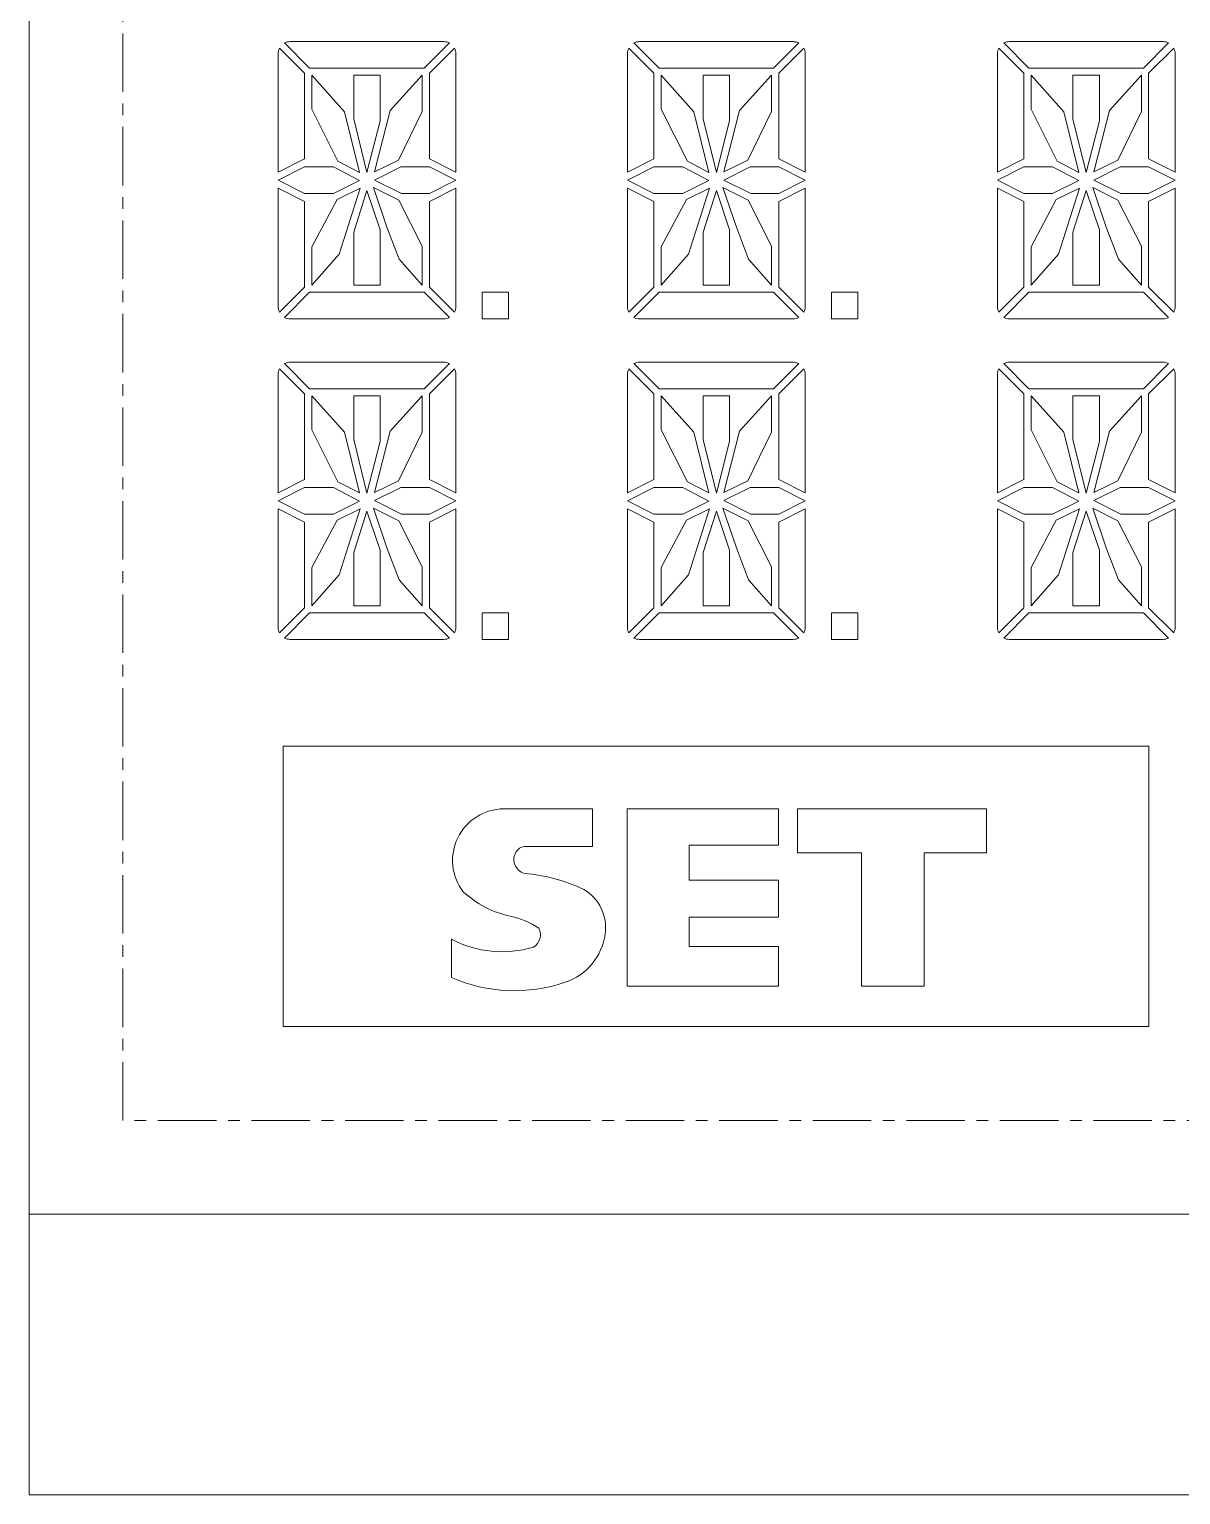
# Model space of a CAD drawing. Extents: x 105 to 1195, y -174 to 82.
# Drawn here: x 1035.8 to 1060.42, y -120.04 to -88.7 of the extents above; entities that cross this region are included whole.
import ezdxf

# ---------------------------------------------------------------- set-up
doc = ezdxf.new("R2010")
doc.units = 0
doc.header["$MEASUREMENT"] = 0
doc.linetypes.add('AUSGEZOGEN', pattern=[0])
doc.linetypes.add('CENTER', pattern=[2, 1.25, -0.25, 0.25, -0.25])
doc.layers.get('0').update_dxf_attribs({"linetype": 'AUSGEZOGEN'})

# ---------------------------------------------------------------- blocks, each defined once
blk = doc.blocks.new('0')
at = {"lineweight": 5}
for p, q in [((0, 65.19999999999993), (0, -1.13686837721616e-13)), ((86, 5.999999999999943), (0, 5.999999999999886)), ((86, -5.684341886080801e-14), (0, 0))]:
    blk.add_line(p, q, dxfattribs=at)
at = {"linetype": 'CENTER', "lineweight": 5}
blk.add_lwpolyline([(84, 63.19999999999993), (83.99999999999994, 8), (2, 7.999999999999886), (2, 63.19999999999993)], close=True, dxfattribs=at)
at = {"lineweight": 5}
for points in [[(5.993294762282801, 30.50858930190611), (5.456762731039333, 31.04512133314961, -0.1207582827809625), (5.575657975328227, 31.0742614416763), (8.86141057553715, 31.0742614416763, -0.1207582827810616), (8.9803058198261, 31.04512133314961), (8.443773788582575, 30.50858930190617)], [(13.46259301580272, 30.50858930190611), (12.92606098455926, 31.04512133314961, -0.1207582827809625), (13.04495622884815, 31.0742614416763), (16.33070882905707, 31.0742614416763, -0.1207582827810616), (16.44960407334602, 31.04512133314961), (15.9130720421025, 30.50858930190617)], [(21.37023919001405, 30.50858930190611), (20.83370715877058, 31.04512133314961, -0.1207582827809625), (20.95260240305947, 31.0742614416763), (24.2383550032684, 31.0742614416763, -0.1207582827810616), (24.35725024755735, 31.04512133314961), (23.82071821631382, 30.50858930190617)], [(5.318534275432711, 30.81713774178081, -0.1207582827810704), (5.347674383959401, 30.93603298606968), (5.88420641520284, 30.39950095482618), (5.88420641520284, 28.56585095206128), (5.318534275432711, 28.28301488217625)], [(9.089394166906004, 30.93603298606968), (8.552862135662537, 30.39950095482618), (8.552862135662537, 28.56585095206134), (9.118534275432722, 28.28301488217625), (9.118534275432722, 30.81713774178081, 0.1207582827810416)], [(12.78783252895263, 30.81713774178081, -0.1207582827810704), (12.81697263747932, 30.93603298606968), (13.35350466872276, 30.39950095482618), (13.35350466872276, 28.56585095206128), (12.78783252895263, 28.28301488217625)], [(16.55869242042593, 30.93603298606968), (16.02216038918246, 30.39950095482618), (16.02216038918246, 28.56585095206134), (16.58783252895265, 28.28301488217625), (16.58783252895265, 30.81713774178081, 0.1207582827810416)], [(20.69547870316396, 30.81713774178081, -0.1207582827810704), (20.72461881169065, 30.93603298606968), (21.26115084293409, 30.39950095482618), (21.26115084293409, 28.56585095206128), (20.69547870316396, 28.28301488217625)], [(24.46633859463725, 30.93603298606968), (23.92980656339378, 30.39950095482618), (23.92980656339378, 28.56585095206134), (24.49547870316397, 28.28301488217625), (24.49547870316397, 30.81713774178081, 0.1207582827810416)], [(5.347674383959372, 25.28502913532725), (5.88420641520284, 25.82156116657075), (5.88420641520284, 27.65521116933564), (5.318534275432711, 27.93804723922074), (5.318534275432711, 25.40392437961617, 0.1207582827810704)], [(9.118534275432722, 25.40392437961617, -0.1207582827810704), (9.089394166906004, 25.28502913532725), (8.552862135662537, 25.82156116657063), (8.552862135662537, 27.65521116933559), (9.118534275432722, 27.93804723922074)], [(12.8169726374793, 25.28502913532725), (13.35350466872276, 25.82156116657075), (13.35350466872276, 27.65521116933564), (12.78783252895263, 27.93804723922074), (12.78783252895263, 25.40392437961617, 0.1207582827810704)], [(16.58783252895265, 25.40392437961617, -0.1207582827810704), (16.55869242042593, 25.28502913532725), (16.02216038918246, 25.82156116657063), (16.02216038918246, 27.65521116933559), (16.58783252895265, 27.93804723922074)], [(20.72461881169062, 25.28502913532725), (21.26115084293409, 25.82156116657075), (21.26115084293409, 27.65521116933564), (20.69547870316396, 27.93804723922074), (20.69547870316396, 25.40392437961617, 0.1207582827810704)], [(24.49547870316397, 25.40392437961617, -0.1207582827810704), (24.46633859463725, 25.28502913532725), (23.92980656339378, 25.82156116657063), (23.92980656339378, 27.65521116933559), (24.49547870316397, 27.93804723922074)], [(8.443773788582575, 25.71247281949081), (5.993294762282773, 25.71247281949081), (5.456762731039305, 25.17594078824732, 0.1207582827810688), (5.575657975328227, 25.14680067972063), (8.86141057553715, 25.14680067972063, 0.1207582827809483), (8.9803058198261, 25.17594078824732)], [(15.9130720421025, 25.71247281949081), (13.4625930158027, 25.71247281949081), (12.92606098455923, 25.17594078824732, 0.1207582827810688), (13.04495622884815, 25.14680067972063), (16.33070882905707, 25.14680067972063, 0.1207582827809483), (16.44960407334602, 25.17594078824732)], [(23.82071821631382, 25.71247281949081), (21.37023919001402, 25.71247281949081), (20.83370715877055, 25.17594078824732, 0.1207582827810688), (20.95260240305947, 25.14680067972063), (24.2383550032684, 25.14680067972063, 0.1207582827809483), (24.35725024755735, 25.17594078824732)], [(5.993294762282801, 23.65175819318563), (5.456762731039333, 24.18829022442912, -0.1207582827809625), (5.575657975328227, 24.21743033295581), (8.86141057553715, 24.21743033295581, -0.1207582827810616), (8.9803058198261, 24.18829022442912), (8.443773788582575, 23.65175819318569)], [(13.46259301580272, 23.65175819318563), (12.92606098455926, 24.18829022442912, -0.1207582827809625), (13.04495622884815, 24.21743033295581), (16.33070882905707, 24.21743033295581, -0.1207582827810616), (16.44960407334602, 24.18829022442912), (15.9130720421025, 23.65175819318569)], [(21.37023919001405, 23.65175819318563), (20.83370715877058, 24.18829022442912, -0.1207582827809625), (20.95260240305947, 24.21743033295581), (24.2383550032684, 24.21743033295581, -0.1207582827810616), (24.35725024755735, 24.18829022442912), (23.82071821631382, 23.65175819318569)], [(5.318534275432711, 23.96030663306033, -0.1207582827810704), (5.347674383959401, 24.07920187734919), (5.88420641520284, 23.5426698461057), (5.88420641520284, 21.7090198433408), (5.318534275432711, 21.42618377345576)], [(9.089394166906004, 24.07920187734919), (8.552862135662537, 23.5426698461057), (8.552862135662537, 21.70901984334085), (9.118534275432722, 21.42618377345576), (9.118534275432722, 23.96030663306033, 0.1207582827810416)], [(12.78783252895263, 23.96030663306033, -0.1207582827810704), (12.81697263747932, 24.07920187734919), (13.35350466872276, 23.5426698461057), (13.35350466872276, 21.7090198433408), (12.78783252895263, 21.42618377345576)], [(16.55869242042593, 24.07920187734919), (16.02216038918246, 23.5426698461057), (16.02216038918246, 21.70901984334085), (16.58783252895265, 21.42618377345576), (16.58783252895265, 23.96030663306033, 0.1207582827810416)], [(20.69547870316396, 23.96030663306033, -0.1207582827810704), (20.72461881169065, 24.07920187734919), (21.26115084293409, 23.5426698461057), (21.26115084293409, 21.7090198433408), (20.69547870316396, 21.42618377345576)], [(24.46633859463725, 24.07920187734919), (23.92980656339378, 23.5426698461057), (23.92980656339378, 21.70901984334085), (24.49547870316397, 21.42618377345576), (24.49547870316397, 23.96030663306033, 0.1207582827810416)], [(5.347674383959372, 18.42819802660676), (5.88420641520284, 18.96473005785026), (5.88420641520284, 20.79838006061516), (5.318534275432711, 21.08121613050025), (5.318534275432711, 18.54709327089569, 0.1207582827810704)], [(9.118534275432722, 18.54709327089569, -0.1207582827810704), (9.089394166906004, 18.42819802660676), (8.552862135662537, 18.96473005785015), (8.552862135662537, 20.7983800606151), (9.118534275432722, 21.08121613050025)], [(12.8169726374793, 18.42819802660676), (13.35350466872276, 18.96473005785026), (13.35350466872276, 20.79838006061516), (12.78783252895263, 21.08121613050025), (12.78783252895263, 18.54709327089569, 0.1207582827810704)], [(16.58783252895265, 18.54709327089569, -0.1207582827810704), (16.55869242042593, 18.42819802660676), (16.02216038918246, 18.96473005785015), (16.02216038918246, 20.7983800606151), (16.58783252895265, 21.08121613050025)], [(20.72461881169062, 18.42819802660676), (21.26115084293409, 18.96473005785026), (21.26115084293409, 20.79838006061516), (20.69547870316396, 21.08121613050025), (20.69547870316396, 18.54709327089569, 0.1207582827810704)], [(24.49547870316397, 18.54709327089569, -0.1207582827810704), (24.46633859463725, 18.42819802660676), (23.92980656339378, 18.96473005785015), (23.92980656339378, 20.7983800606151), (24.49547870316397, 21.08121613050025)], [(8.443773788582575, 18.85564171077033), (5.993294762282773, 18.85564171077033), (5.456762731039305, 18.31910967952683, 0.1207582827810688), (5.575657975328227, 18.28996957100014), (8.86141057553715, 18.28996957100014, 0.1207582827809483), (8.9803058198261, 18.31910967952683)], [(15.9130720421025, 18.85564171077033), (13.4625930158027, 18.85564171077033), (12.92606098455923, 18.31910967952683, 0.1207582827810688), (13.04495622884815, 18.28996957100014), (16.33070882905707, 18.28996957100014, 0.1207582827809483), (16.44960407334602, 18.31910967952683)], [(23.82071821631382, 18.85564171077033), (21.37023919001402, 18.85564171077033), (20.83370715877055, 18.31910967952683, 0.1207582827810688), (20.95260240305947, 18.28996957100014), (24.2383550032684, 18.28996957100014, 0.1207582827809483), (24.35725024755735, 18.31910967952683)], [(12.30977548138924, 11.98930771581115, 0.3053641482828945), (11.8540966849863, 12.94180245676046, 0.09096848050798545), (10.58653189444919, 13.28744366899934, -0.5172087346856733), (10.41125359456544, 13.75118848512932, -0.2018629055348342), (10.57708349754137, 13.8616462865042), (12.03809016510365, 13.8616462865042), (12.03809016510365, 14.66659195180739), (10.14525839091527, 14.66659195180739, 0.6218524294777691), (9.278376755671502, 12.89288138503923, 0.1368773156280826), (10.28326118441089, 12.3714621173184, -0.1000333351837523), (10.89254667886814, 12.11489626378295, -0.4005037041084019), (10.77742727044767, 11.70637113249256, -0.1942323901637856), (9.023410535771632, 11.87741391777661), (9.023410535771632, 11.05972859949736, 0.1868661714158998), (11.45822553852611, 10.95709589077012, 0.2834585576306174)]]:
    blk.add_lwpolyline(points, format="xyb", close=True, dxfattribs=at)
for points in [[(6.038480635140161, 29.62973102711635), (6.038480635140161, 30.35431508196888), (6.739564414213874, 29.5756612117566), (7.0591214843476, 28.27833079586605), (6.599306502722925, 28.51613635246861)], [(6.935698205547624, 30.35431508196888), (6.935698205547624, 29.42444124543181), (7.218534275432688, 28.2761898985932), (7.501370345317781, 29.38138357033159), (7.501370345317781, 30.35431508196888)], [(7.716790901911025, 29.60088788880086), (8.398587915725244, 30.35431508196888), (8.398587915725244, 29.57940021229592), (7.89162057901305, 28.54046968739044), (7.380536453097051, 28.28695968624118)], [(13.50777888866008, 29.62973102711635), (13.50777888866008, 30.35431508196888), (14.2088626677338, 29.5756612117566), (14.52841973786752, 28.27833079586605), (14.06860475624285, 28.51613635246861)], [(14.40499645906755, 30.35431508196888), (14.40499645906755, 29.42444124543181), (14.68783252895261, 28.2761898985932), (14.9706685988377, 29.38138357033159), (14.9706685988377, 30.35431508196888)], [(15.18608915543095, 29.60088788880086), (15.86788616924517, 30.35431508196888), (15.86788616924517, 29.57940021229592), (15.36091883253297, 28.54046968739044), (14.84983470661697, 28.28695968624118)], [(21.41542506287141, 29.62973102711635), (21.41542506287141, 30.35431508196888), (22.11650884194512, 29.5756612117566), (22.43606591207885, 28.27833079586605), (21.97625093045417, 28.51613635246861)], [(22.31264263327887, 30.35431508196888), (22.31264263327887, 29.42444124543181), (22.59547870316393, 28.2761898985932), (22.87831477304903, 29.38138357033159), (22.87831477304903, 30.35431508196888)], [(23.09373532964227, 29.60088788880086), (23.77553234345649, 30.35431508196888), (23.77553234345649, 29.57940021229592), (23.2685650067443, 28.54046968739044), (22.7574808808283, 28.28695968624118)], [(5.318534275432711, 28.11053106069846), (5.88420641520284, 27.82769499081343), (6.500466552347433, 27.82769499081343), (7.058967982762027, 28.1047251138142), (6.500856870754944, 28.39336713058356), (5.88420641520284, 28.39336713058356)], [(7.37944456771271, 28.1142077065557), (7.958612405419672, 27.82769499081348), (8.552862135662593, 27.82769499081337), (9.118534275432722, 28.11053106069846), (8.552862135662593, 28.39336713058344), (7.942238735886576, 28.39336713058356)], [(12.78783252895263, 28.11053106069846), (13.35350466872276, 27.82769499081343), (13.96976480586736, 27.82769499081343), (14.52826623628195, 28.1047251138142), (13.97015512427487, 28.39336713058356), (13.35350466872276, 28.39336713058356)], [(14.84874282123263, 28.1142077065557), (15.4279106589396, 27.82769499081348), (16.02216038918252, 27.82769499081337), (16.58783252895265, 28.11053106069846), (16.02216038918252, 28.39336713058344), (15.4115369894065, 28.39336713058356)], [(20.69547870316396, 28.11053106069846), (21.26115084293409, 27.82769499081343), (21.87741098007868, 27.82769499081343), (22.43591241049327, 28.1047251138142), (21.87780129848619, 28.39336713058356), (21.26115084293409, 28.39336713058356)], [(22.75638899544396, 28.1142077065557), (23.33555683315092, 27.82769499081348), (23.92980656339384, 27.82769499081337), (24.49547870316397, 28.11053106069846), (23.92980656339384, 28.39336713058344), (23.31918316361782, 28.39336713058356)], [(6.622611149844204, 26.52834199299627), (6.038480635140161, 25.86674703942805), (6.038480635140161, 26.6864395341504), (6.578172819962049, 27.69402878750873), (7.072733716183507, 27.93934286989145)], [(7.360131102198636, 27.95164250523362), (7.897705487891216, 27.68570595432288), (8.398587915725244, 26.70241087927593), (8.398587915725244, 25.86674703942805), (7.905932801417777, 26.42271819036296), (7.646590122589657, 27.10419802431636)], [(14.09190940336413, 26.52834199299627), (13.50777888866008, 25.86674703942805), (13.50777888866008, 26.6864395341504), (14.04747107348197, 27.69402878750873), (14.54203196970343, 27.93934286989145)], [(14.82942935571856, 27.95164250523362), (15.36700374141114, 27.68570595432288), (15.86788616924517, 26.70241087927593), (15.86788616924517, 25.86674703942805), (15.3752310549377, 26.42271819036296), (15.11588837610958, 27.10419802431636)], [(21.99955557757545, 26.52834199299627), (21.41542506287141, 25.86674703942805), (21.41542506287141, 26.6864395341504), (21.95511724769329, 27.69402878750873), (22.44967814391475, 27.93934286989145)], [(22.73707552992988, 27.95164250523362), (23.27464991562246, 27.68570595432288), (23.77553234345649, 26.70241087927593), (23.77553234345649, 25.86674703942805), (23.28287722914902, 26.42271819036296), (23.0235345503209, 27.10419802431636)], [(7.218534275432688, 27.88876908296697), (6.935698205547624, 27.00216180648431), (6.935698205547624, 25.86674703942805), (7.501370345317781, 25.86674703942805), (7.501370345317781, 27.05204253792328)], [(14.68783252895261, 27.88876908296697), (14.40499645906755, 27.00216180648431), (14.40499645906755, 25.86674703942805), (14.9706685988377, 25.86674703942805), (14.9706685988377, 27.05204253792328)], [(22.59547870316393, 27.88876908296697), (22.31264263327887, 27.00216180648431), (22.31264263327887, 25.86674703942805), (22.87831477304903, 25.86674703942805), (22.87831477304903, 27.05204253792328)], [(9.67826770243741, 25.14680067972063), (9.678267702437466, 25.71247281949081), (10.24396770243743, 25.71247281949081), (10.24396770243743, 25.14680067972063)], [(17.14756595595733, 25.14680067972063), (17.14756595595739, 25.71247281949081), (17.71326595595735, 25.71247281949081), (17.71326595595735, 25.14680067972063)], [(6.038480635140161, 22.77289991839586), (6.038480635140161, 23.49748397324839), (6.739564414213874, 22.71883010303611), (7.0591214843476, 21.42149968714557), (6.599306502722925, 21.65930524374812)], [(6.935698205547624, 23.49748397324839), (6.935698205547624, 22.56761013671132), (7.218534275432688, 21.41935878987272), (7.501370345317781, 22.52455246161111), (7.501370345317781, 23.49748397324839)], [(7.716790901911025, 22.74405678008037), (8.398587915725244, 23.49748397324839), (8.398587915725244, 22.72256910357544), (7.89162057901305, 21.68363857866996), (7.380536453097051, 21.43012857752069)], [(13.50777888866008, 22.77289991839586), (13.50777888866008, 23.49748397324839), (14.2088626677338, 22.71883010303611), (14.52841973786752, 21.42149968714557), (14.06860475624285, 21.65930524374812)], [(14.40499645906755, 23.49748397324839), (14.40499645906755, 22.56761013671132), (14.68783252895261, 21.41935878987272), (14.9706685988377, 22.52455246161111), (14.9706685988377, 23.49748397324839)], [(15.18608915543095, 22.74405678008037), (15.86788616924517, 23.49748397324839), (15.86788616924517, 22.72256910357544), (15.36091883253297, 21.68363857866996), (14.84983470661697, 21.43012857752069)], [(21.41542506287141, 22.77289991839586), (21.41542506287141, 23.49748397324839), (22.11650884194512, 22.71883010303611), (22.43606591207885, 21.42149968714557), (21.97625093045417, 21.65930524374812)], [(22.31264263327887, 23.49748397324839), (22.31264263327887, 22.56761013671132), (22.59547870316393, 21.41935878987272), (22.87831477304903, 22.52455246161111), (22.87831477304903, 23.49748397324839)], [(23.09373532964227, 22.74405678008037), (23.77553234345649, 23.49748397324839), (23.77553234345649, 22.72256910357544), (23.2685650067443, 21.68363857866996), (22.7574808808283, 21.43012857752069)], [(5.318534275432711, 21.25369995197798), (5.88420641520284, 20.97086388209294), (6.500466552347433, 20.97086388209294), (7.058967982762027, 21.24789400509371), (6.500856870754944, 21.53653602186307), (5.88420641520284, 21.53653602186307)], [(7.37944456771271, 21.25737659783522), (7.958612405419672, 20.970863882093), (8.552862135662593, 20.97086388209289), (9.118534275432722, 21.25369995197798), (8.552862135662593, 21.53653602186296), (7.942238735886576, 21.53653602186307)], [(12.78783252895263, 21.25369995197798), (13.35350466872276, 20.97086388209294), (13.96976480586736, 20.97086388209294), (14.52826623628195, 21.24789400509371), (13.97015512427487, 21.53653602186307), (13.35350466872276, 21.53653602186307)], [(14.84874282123263, 21.25737659783522), (15.4279106589396, 20.970863882093), (16.02216038918252, 20.97086388209289), (16.58783252895265, 21.25369995197798), (16.02216038918252, 21.53653602186296), (15.4115369894065, 21.53653602186307)], [(20.69547870316396, 21.25369995197798), (21.26115084293409, 20.97086388209294), (21.87741098007868, 20.97086388209294), (22.43591241049327, 21.24789400509371), (21.87780129848619, 21.53653602186307), (21.26115084293409, 21.53653602186307)], [(22.75638899544396, 21.25737659783522), (23.33555683315092, 20.970863882093), (23.92980656339384, 20.97086388209289), (24.49547870316397, 21.25369995197798), (23.92980656339384, 21.53653602186296), (23.31918316361782, 21.53653602186307)], [(6.622611149844204, 19.67151088427579), (6.038480635140161, 19.00991593070756), (6.038480635140161, 19.82960842542991), (6.578172819962049, 20.83719767878824), (7.072733716183507, 21.08251176117096)], [(7.218534275432688, 21.03193797424649), (6.935698205547624, 20.14533069776382), (6.935698205547624, 19.00991593070756), (7.501370345317781, 19.00991593070756), (7.501370345317781, 20.1952114292028)], [(7.360131102198636, 21.09481139651314), (7.897705487891216, 20.8288748456024), (8.398587915725244, 19.84557977055545), (8.398587915725244, 19.00991593070756), (7.905932801417777, 19.56588708164247), (7.646590122589657, 20.24736691559588)], [(14.09190940336413, 19.67151088427579), (13.50777888866008, 19.00991593070756), (13.50777888866008, 19.82960842542991), (14.04747107348197, 20.83719767878824), (14.54203196970343, 21.08251176117096)], [(14.68783252895261, 21.03193797424649), (14.40499645906755, 20.14533069776382), (14.40499645906755, 19.00991593070756), (14.9706685988377, 19.00991593070756), (14.9706685988377, 20.1952114292028)], [(14.82942935571856, 21.09481139651314), (15.36700374141114, 20.8288748456024), (15.86788616924517, 19.84557977055545), (15.86788616924517, 19.00991593070756), (15.3752310549377, 19.56588708164247), (15.11588837610958, 20.24736691559588)], [(21.99955557757545, 19.67151088427579), (21.41542506287141, 19.00991593070756), (21.41542506287141, 19.82960842542991), (21.95511724769329, 20.83719767878824), (22.44967814391475, 21.08251176117096)], [(22.59547870316393, 21.03193797424649), (22.31264263327887, 20.14533069776382), (22.31264263327887, 19.00991593070756), (22.87831477304903, 19.00991593070756), (22.87831477304903, 20.1952114292028)], [(22.73707552992988, 21.09481139651314), (23.27464991562246, 20.8288748456024), (23.77553234345649, 19.84557977055545), (23.77553234345649, 19.00991593070756), (23.28287722914902, 19.56588708164247), (23.0235345503209, 20.24736691559588)], [(9.67826770243741, 18.28996957100014), (9.678267702437466, 18.85564171077033), (10.24396770243743, 18.85564171077033), (10.24396770243743, 18.28996957100014)], [(17.14756595595733, 18.28996957100014), (17.14756595595739, 18.85564171077033), (17.71326595595735, 18.85564171077033), (17.71326595595735, 18.28996957100014)], [(23.93472684034293, 16.00999999999988), (23.93472684034293, 10.00999999999988), (5.42999999999995, 10.00999999999988), (5.42999999999995, 16.00999999999988)], [(16.01542182082486, 14.66659195180739), (16.01542182082483, 13.8865893976714), (14.10652074706323, 13.8865893976714), (14.1065207470632, 13.14433160520105), (16.01542182082483, 13.14433160520105), (16.01542182082483, 12.35033604277839), (14.10652074706317, 12.35033604277839), (14.10652074706317, 11.72599586163312), (16.01542182082483, 11.72599586163312), (16.01542182082483, 10.87770890159288), (12.78138308075847, 10.87770890159288), (12.78138308075847, 14.66659195180739)], [(20.46461133549872, 14.66659195180739), (20.46461133549872, 13.72948600119537), (19.13449921115566, 13.72948600119537), (19.13449921115566, 10.87770890159288), (17.79057012349165, 10.87770890159288), (17.79057012349168, 13.72948600119537), (16.42609340686553, 13.72948600119537), (16.42609340686553, 14.66659195180739)]]:
    blk.add_lwpolyline(points, close=True, dxfattribs=at)

msp = doc.modelspace()

# ---------------------------------------------------------------- block references
at = {"lineweight": 5}
msp.add_blockref('0', (1035.804136074789, -120.0398688375584), dxfattribs=at)

doc.saveas('drawing.dxf')
